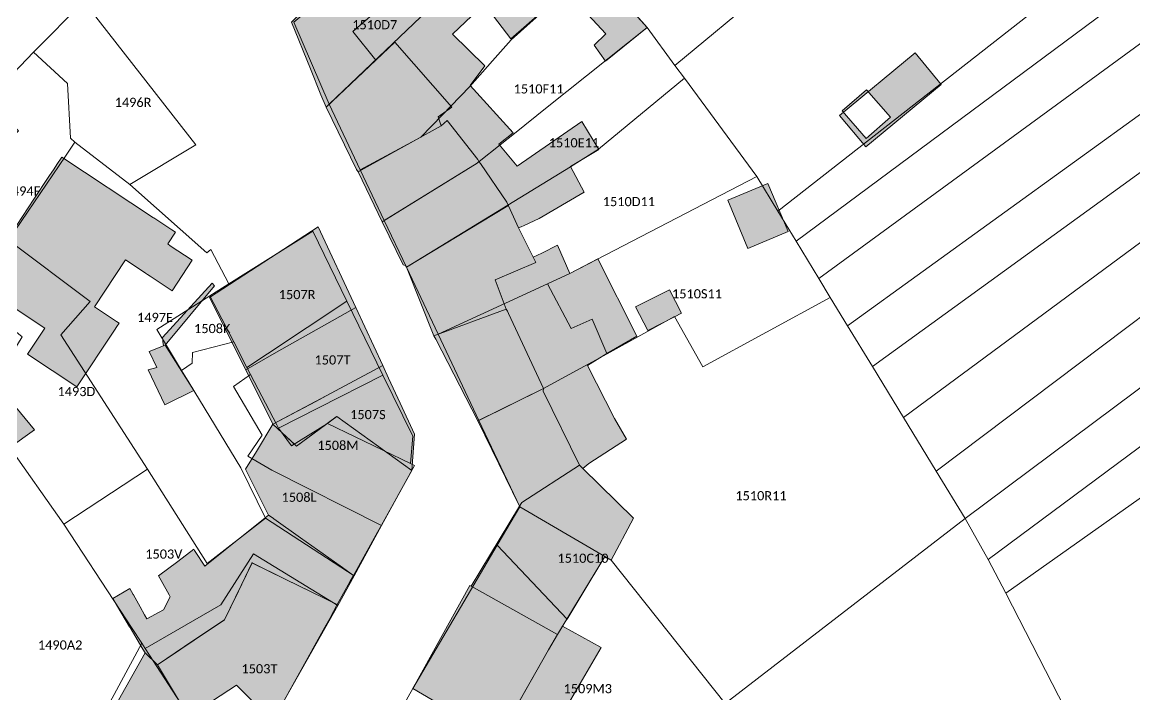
# Model space of a CAD drawing. Header units: metres. Extents: x 113120 to 240396, y 120329 to 242116.
# Drawn here: x 119911.7 to 120008.8, y 121847.2 to 121905.8 of the extents above; entities that cross this region are included whole.
import ezdxf

# ---------------------------------------------------------------- set-up
doc = ezdxf.new("R2010")
doc.units = ezdxf.units.M
doc.header["$LTSCALE"] = 3
for name, color, linetype, lineweight in [('Bpn_CaPa', 78, 'Continuous', 0), ('Bpn_ReBu', 4, 'Continuous', 0), ('Bpt_CaNu', 7, 'Continuous', 0), ('Hachure bâtiment', 11, 'Continuous', 0)]:
    doc.layers.add(name, color=color, linetype=linetype, lineweight=lineweight)
doc.styles.add('Legend', font='')
doc.styles.get('Legend').set_extended_font_data('Calibri')

msp = doc.modelspace()

# ---------------------------------------------------------------- hatches: boundary and pattern name
at = {"layer": 'Hachure bâtiment'}
h = msp.add_hatch(color=256, dxfattribs=at)
h.dxf.hatch_style = 1
h.paths.add_polyline_path([(119952.27, 121912.868), (119950.703, 121912.068), (119948.755, 121915.748), (119948.92, 121915.901), (119941.853, 121923.818), (119944.645, 121925.971)], flags=16)
h.paths.add_polyline_path([(119943.677, 121914.42), (119945.353, 121912.601), (119945.356, 121912.604), (119946.037, 121913.234), (119946.344, 121912.829), (119946.949, 121912.033), (119947.594, 121911.183), (119948.453, 121910.051), (119948.166, 121909.909), (119947.937, 121909.796), (119947.17, 121909.418), (119946.488, 121910.212), (119945.753, 121911.068), (119944.309, 121909.903), (119945.07, 121908.968), (119943.978, 121908.009), (119943.125, 121908.948), (119943.055, 121909.024), (119942.339, 121909.811), (119940.798, 121911.504), (119942.008, 121912.73), (119943.248, 121913.985)], flags=16)
h.paths.add_polyline_path([(119968.32, 121929.318), (119965.753, 121927.101), (119967.753, 121924.768), (119964.62, 121922.218), (119963.62, 121923.601), (119962.12, 121922.501), (119959.453, 121925.718), (119958.82, 121925.251), (119955.653, 121922.418), (119957.62, 121919.968), (119954.453, 121917.551), (119959.303, 121908.951), (119961.42, 121910.818), (119966.253, 121905.368), (119962.629, 121902.452), (119961.62, 121903.851), (119962.653, 121904.818), (119959.17, 121908.601), (119954.346, 121904.377), (119952.47, 121906.868), (119952.053, 121907.551), (119951.52, 121906.918), (119949.27, 121904.801), (119952.095, 121902.026), (119950.803, 121900.318), (119954.57, 121896.201), (119953.32, 121895.201), (119954.92, 121893.268), (119960.553, 121897.168), (119962.036, 121894.735), (119959.553, 121893.251), (119960.753, 121891.001), (119956.82, 121888.701), (119955.526, 121888.118), (119955.252, 121887.995), (119955.028, 121887.895), (119954.168, 121889.834), (119953.996, 121890.133), (119951.706, 121893.504), (119951.579, 121893.69), (119951.467, 121893.854), (119948.801, 121897.258), (119948.278, 121896.798), (119948.219, 121896.974), (119948.01, 121897.599), (119949.198, 121898.44), (119944.24, 121904.11), (119942.569, 121902.531), (119940.57, 121905.018), (119945.07, 121908.968), (119944.309, 121909.903), (119945.753, 121911.068), (119947.17, 121909.418), (119948.453, 121910.051), (119946.037, 121913.234), (119948.755, 121915.748), (119950.703, 121912.068), (119952.27, 121912.868), (119944.22, 121926.701), (119947.52, 121928.735), (119951.92, 121923.251), (119958.951, 121929.254), (119964.282, 121933.805)])
h = msp.add_hatch(color=256, dxfattribs=at)
h.dxf.hatch_style = 1
h.paths.add_polyline_path([(119943.677, 121914.42), (119945.353, 121912.601), (119945.356, 121912.604), (119946.037, 121913.234), (119946.344, 121912.829), (119946.949, 121912.033), (119947.594, 121911.183), (119948.453, 121910.051), (119948.166, 121909.909), (119947.937, 121909.796), (119947.17, 121909.418), (119946.488, 121910.212), (119945.753, 121911.068), (119944.309, 121909.903), (119945.07, 121908.968), (119943.978, 121908.009), (119943.125, 121908.948), (119943.055, 121909.024), (119942.339, 121909.811), (119940.798, 121911.504), (119942.008, 121912.73), (119943.248, 121913.985)], flags=16)
h.paths.add_polyline_path([(119936.872, 121901.772), (119935.215, 121905.848), (119937.799, 121908.466), (119940.798, 121911.504), (119943.978, 121908.009), (119940.57, 121905.018), (119942.569, 121902.531), (119938.35, 121898.545), (119938.23, 121898.432), (119937.792, 121899.509)])
h = msp.add_hatch(color=256, dxfattribs=at)
h.dxf.hatch_style = 1
h.paths.add_polyline_path([(119949.198, 121898.44), (119948.01, 121897.599), (119948.219, 121896.974), (119948.278, 121896.798), (119941.022, 121892.784), (119940.89, 121892.997), (119938.23, 121898.432), (119942.569, 121902.531), (119944.24, 121904.11)])
h = msp.add_hatch(color=256, dxfattribs=at)
h.dxf.hatch_style = 1
h.paths.add_polyline_path([(119987.503, 121897.551), (119985.37, 121895.701), (119983.27, 121898.101), (119985.403, 121899.951)], flags=16)
h.paths.add_polyline_path([(119983.055, 121897.703), (119989.64, 121903.157), (119991.913, 121900.412), (119985.328, 121894.959)])
h = msp.add_hatch(color=256, dxfattribs=at)
h.dxf.hatch_style = 1
h.paths.add_polyline_path([(119951.467, 121893.854), (119951.579, 121893.69), (119951.408, 121893.541), (119943.125, 121888.429), (119941.022, 121892.784), (119948.278, 121896.798), (119948.801, 121897.258)], flags=17)
h = msp.add_hatch(color=256, dxfattribs=at)
h.dxf.hatch_style = 1
h.paths.add_polyline_path([(119913.686, 121879.157), (119907.852, 121883.017), (119910.735, 121887.373), (119910.743, 121887.386), (119912.736, 121890.397), (119914.051, 121892.386), (119914.495, 121893.056), (119914.732, 121893.415), (119915.171, 121894.078), (119915.175, 121894.076), (119923.173, 121888.783), (119923.207, 121888.761), (119924.766, 121887.729), (119925.087, 121887.517), (119924.411, 121886.495), (119924.639, 121886.344), (119926.556, 121885.075), (119924.797, 121882.417), (119922.88, 121883.685), (119922.651, 121883.837), (119922.482, 121883.948), (119921.217, 121884.786), (119920.738, 121885.102), (119918.024, 121881.001), (119919.937, 121879.735), (119920.166, 121879.584), (119919.971, 121879.289), (119919.764, 121878.976), (119916.489, 121874.027), (119912.179, 121876.879)])
h = msp.add_hatch(color=256, dxfattribs=at)
h.dxf.hatch_style = 1
h.paths.add_polyline_path([(119951.706, 121893.504), (119953.996, 121890.133), (119954.168, 121889.834), (119953.941, 121889.743), (119945.25, 121884.468), (119945.174, 121884.611), (119944.961, 121884.669), (119943.125, 121888.429), (119951.408, 121893.541), (119951.579, 121893.69)])
h = msp.add_hatch(color=256, dxfattribs=at)
h.dxf.hatch_style = 1
h.paths.add_polyline_path([(119975.057, 121886.1), (119973.294, 121890.31), (119976.801, 121891.778), (119978.564, 121887.569)])
h = msp.add_hatch(color=256, dxfattribs=at)
h.dxf.hatch_style = 1
h.paths.add_polyline_path([(119955.028, 121887.895), (119956.311, 121885.338), (119956.536, 121884.867), (119952.992, 121883.35), (119953.956, 121880.792), (119947.631, 121878.482), (119945.305, 121884.328), (119945.25, 121884.468), (119953.941, 121889.743), (119954.168, 121889.834)])
h = msp.add_hatch(color=256, dxfattribs=at)
h.dxf.hatch_style = 1
h.paths.add_polyline_path([(119931.224, 121875.52), (119931.218, 121875.517), (119928.076, 121881.807), (119937.557, 121887.977), (119940.833, 121880.935), (119933.895, 121877.05)])
h = msp.add_hatch(color=256, dxfattribs=at)
h.dxf.hatch_style = 1
h.paths.add_polyline_path([(119959.503, 121883.918), (119957.57, 121883.018), (119959.62, 121879.118), (119961.47, 121879.918), (119962.743, 121876.942), (119961.064, 121875.899), (119963.413, 121871.266), (119964.442, 121869.47), (119961.164, 121867.35), (119960.646, 121866.903), (119960.36, 121867.204), (119957.184, 121873.653), (119957.214, 121873.885), (119954.167, 121880.427), (119954.074, 121880.628), (119953.956, 121880.792), (119952.992, 121883.35), (119956.536, 121884.867), (119956.311, 121885.338), (119957.053, 121885.701), (119958.42, 121886.401)])
h = msp.add_hatch(color=256, dxfattribs=at)
h.dxf.hatch_style = 1
h.paths.add_polyline_path([(119962.743, 121876.942), (119961.47, 121879.918), (119959.62, 121879.118), (119957.57, 121883.018), (119959.503, 121883.918), (119961.943, 121885.198), (119965.364, 121878.447)])
h = msp.add_hatch(color=256, dxfattribs=at)
h.dxf.hatch_style = 1
h.paths.add_polyline_path([(119928.489, 121882.825), (119924.203, 121877.668), (119924.059, 121877.611), (119924.003, 121877.984), (119923.953, 121878.318), (119928.303, 121883.068)])
h = msp.add_hatch(color=256, dxfattribs=at)
h.dxf.hatch_style = 1
h.paths.add_polyline_path([(119969.253, 121880.451), (119968.655, 121880.147), (119966.303, 121878.951), (119965.253, 121881.001), (119968.22, 121882.501)])
h = msp.add_hatch(color=256, dxfattribs=at)
h.dxf.hatch_style = 1
h.paths.add_polyline_path([(119940.833, 121880.935), (119943.178, 121875.896), (119938.251, 121873.238), (119933.6, 121870.761), (119933.596, 121870.759), (119931.218, 121875.517), (119933.895, 121877.05)])
h = msp.add_hatch(color=256, dxfattribs=at)
h.dxf.hatch_style = 1
h.paths.add_polyline_path([(119954.074, 121880.628), (119954.167, 121880.427), (119957.214, 121873.885), (119951.489, 121871.055), (119947.802, 121878.182), (119947.631, 121878.482), (119953.956, 121880.792)])
h = msp.add_hatch(color=256, dxfattribs=at)
h.dxf.hatch_style = 1
h.paths.add_polyline_path([(119926.703, 121873.718), (119924.17, 121872.468), (119922.72, 121875.501), (119923.47, 121875.718), (119922.803, 121877.11), (119924.059, 121877.611), (119924.203, 121877.668)])
h = msp.add_hatch(color=256, dxfattribs=at)
h.dxf.hatch_style = 1
h.paths.add_polyline_path([(119943.694, 121874.787), (119944.705, 121872.614), (119945.966, 121869.904), (119945.712, 121866.72), (119939.165, 121871.448), (119939.11, 121871.407), (119935.647, 121868.854), (119933.596, 121870.759), (119937.351, 121872.758), (119938.251, 121873.238), (119943.178, 121875.896)])
h = msp.add_hatch(color=256, dxfattribs=at)
h.dxf.hatch_style = 1
h.paths.add_polyline_path([(119912.803, 121870.268), (119910.626, 121868.729), (119910.42, 121869.018), (119907.52, 121867.218), (119904.861, 121869.759), (119907.086, 121872.001), (119909.353, 121874.401)])
h = msp.add_hatch(color=256, dxfattribs=at)
h.dxf.hatch_style = 1
h.paths.add_polyline_path([(119957.184, 121873.653), (119960.36, 121867.204), (119955.334, 121863.924), (119955.121, 121863.602), (119951.489, 121871.055), (119957.214, 121873.885)])
h = msp.add_hatch(color=256, dxfattribs=at)
h.dxf.hatch_style = 1
h.paths.add_polyline_path([(119932.151, 121868.39), (119933.594, 121870.755), (119933.596, 121870.759), (119935.54, 121868.953), (119935.647, 121868.854), (119939.161, 121871.445), (119939.165, 121871.448), (119945.712, 121866.72), (119943.07, 121861.961), (119942.735, 121861.358), (119940.632, 121857.571), (119939.459, 121858.404), (119937.973, 121859.459), (119936.002, 121860.859), (119933.688, 121862.503), (119933.654, 121862.527), (119933.364, 121862.733), (119933.217, 121862.837), (119931.212, 121866.852)])
h = msp.add_hatch(color=256, dxfattribs=at)
h.dxf.hatch_style = 1
h.paths.add_polyline_path([(119960.646, 121866.903), (119965.07, 121862.568), (119963.12, 121858.901), (119962.52, 121859.151), (119958.42, 121852.418), (119950.912, 121856.622), (119955.121, 121863.602), (119955.334, 121863.924), (119960.36, 121867.204)])
h = msp.add_hatch(color=256, dxfattribs=at)
h.dxf.hatch_style = 1
h.paths.add_polyline_path([(119925.286, 121858.797), (119926.695, 121859.849), (119926.763, 121859.745), (119926.812, 121859.669), (119927.651, 121858.37), (119929.435, 121859.801), (119933.217, 121862.837), (119933.364, 121862.733), (119933.654, 121862.527), (119933.688, 121862.503), (119936.002, 121860.859), (119937.973, 121859.459), (119939.459, 121858.404), (119940.632, 121857.571), (119940.323, 121857.015), (119939.217, 121855.023), (119934.717, 121857.221), (119934.668, 121857.245), (119931.801, 121858.646), (119931.78, 121858.656), (119931.766, 121858.627), (119930.587, 121856.191), (119929.933, 121854.841), (119929.384, 121853.705), (119926.909, 121852.048), (119926.737, 121851.932), (119924.477, 121850.419), (119923.513, 121849.773), (119922.44, 121850.81), (119922.248, 121851.133), (119921.127, 121853.023), (119921.083, 121853.098), (119920.709, 121853.728), (119920.03, 121854.874), (119919.623, 121855.56), (119921.12, 121856.416), (119921.408, 121855.902), (119921.422, 121855.877), (119922.002, 121854.84), (119922.39, 121854.147), (119922.589, 121853.793), (119924.045, 121854.56), (119924.637, 121855.69), (119924.536, 121855.87), (119923.832, 121857.13), (119923.603, 121857.541), (119923.614, 121857.549)])
h = msp.add_hatch(color=256, dxfattribs=at)
h.dxf.hatch_style = 1
h.paths.add_polyline_path([(119930.417, 121848.009), (119926.233, 121845.265), (119926.019, 121845.62), (119925.714, 121846.125), (119924.245, 121848.56), (119923.513, 121849.773), (119926.618, 121851.853), (119929.384, 121853.705), (119931.78, 121858.656), (119934.668, 121857.245), (119939.217, 121855.022), (119938.552, 121853.825), (119938.132, 121853.068), (119933.558, 121844.831)])
h = msp.add_hatch(color=256, dxfattribs=at)
h.dxf.hatch_style = 1
h.paths.add_polyline_path([(119950.912, 121856.622), (119958.42, 121852.418), (119957.661, 121851.086), (119953.253, 121843.351), (119945.803, 121847.718), (119950.77, 121856.701)])
h = msp.add_hatch(color=256, dxfattribs=at)
h.dxf.hatch_style = 1
h.paths.add_polyline_path([(119954.566, 121845.654), (119957.661, 121851.086), (119958.42, 121852.418), (119958.857, 121853.135), (119962.253, 121851.274), (119957.762, 121843.605)])
h = msp.add_hatch(color=256, dxfattribs=at)
h.dxf.hatch_style = 1
h.paths.add_polyline_path([(119922.44, 121850.81), (119923.513, 121849.773), (119926.233, 121845.265), (119923.992, 121842.647), (119922.179, 121839.357), (119919.065, 121844.815)])

# ---------------------------------------------------------------- linework, layer by layer
at = {"layer": 'Bpn_CaPa'}
for points in [[(119976.603, 121908.667), (119982.453, 121913.533), (119985.965, 121910.052), (119997.62, 121922.433), (120010.112, 121934.945), (120020.228, 121945.361), (120025.813, 121940.087), (120018.152, 121932.156), (120016.247, 121930.537), (120015.451, 121929.86), (120014.462, 121929.09), (120002.177, 121918.31), (120004.757, 121915.603), (120007.269, 121912.526), (119977.658, 121889.36), (119975.826, 121892.371), (119969.506, 121900.949), (119968.677, 121902.076), (119976.603, 121908.667)], [(119976.603, 121908.667), (119968.677, 121902.076), (119966.253, 121905.367), (119961.483, 121910.686), (119957.62, 121919.967), (119954.453, 121917.55), (119951.128, 121922.479), (119951.92, 121923.25), (119947.57, 121928.718), (119946.995, 121929.337), (119953.903, 121935.29), (119954.53, 121934.525), (119958.906, 121929.186), (119960.768, 121926.916), (119964.615, 121922.199), (119965.403, 121921.3), (119976.603, 121908.667)], [(120031.72, 121932.599), (120034.618, 121928.925), (120026.286, 121922.311), (120021.47, 121918.033), (120018.853, 121916.15), (120010.827, 121910.185), (119979.261, 121886.724), (119977.658, 121889.36), (120007.269, 121912.526), (120008.341, 121913.361), (120018.82, 121921.517), (120020.831, 121923.339), (120031.72, 121932.599)], [(120034.618, 121928.925), (120037.539, 121925.222), (120026.811, 121916.901), (120025.559, 121915.963), (120023.816, 121914.653), (120023.014, 121914.06), (120019.687, 121911.6), (119981.237, 121883.474), (119979.261, 121886.724), (120010.827, 121910.185), (120018.853, 121916.15), (120021.47, 121918.033), (120026.286, 121922.311), (120034.618, 121928.925)], [(120037.539, 121925.222), (120040.771, 121921.08), (120032.67, 121914.844), (120029.97, 121912.757), (119983.745, 121879.351), (119982.237, 121881.831), (119981.237, 121883.474), (120019.687, 121911.6), (120023.014, 121914.06), (120023.816, 121914.653), (120025.559, 121915.963), (120026.811, 121916.901), (120037.539, 121925.222)], [(119985.912, 121875.788), (119983.745, 121879.351), (120029.97, 121912.757), (120032.67, 121914.844), (120040.771, 121921.08), (120043.403, 121917.706), (120031.996, 121909.222), (119985.912, 121875.788)], [(119988.616, 121871.343), (119985.912, 121875.788), (120031.996, 121909.222), (120043.403, 121917.706), (120046.275, 121914.026), (120038.449, 121908.144), (120034.66, 121905.345), (120029.384, 121901.446), (119988.616, 121871.343)], [(120049.289, 121909.168), (120040.176, 121902.658), (120041.6, 121900.664), (120036.921, 121897.322), (120036.006, 121898.545), (120034.038, 121897.074), (120028.822, 121893.137), (120027.934, 121894.123), (120026.753, 121893.258), (119991.466, 121866.656), (119988.616, 121871.343), (120029.384, 121901.446), (120034.66, 121905.345), (120038.449, 121908.144), (120046.275, 121914.026), (120049.289, 121909.168)], [(119947.118, 121906.904), (119938.504, 121898.69), (119935.424, 121905.851), (119942.505, 121911.737), (119947.118, 121906.904)], [(119943.31, 121888.542), (119941.215, 121892.966), (119946.501, 121895.804), (119948.399, 121897.773), (119949.117, 121898.526), (119950.769, 121900.231), (119952.767, 121902.468), (119954.403, 121904.3), (119961.483, 121910.686), (119966.253, 121905.367), (119957.54, 121898.426), (119954.672, 121896.14), (119953.426, 121895.148), (119951.585, 121893.681), (119951.408, 121893.54), (119943.31, 121888.542)], [(120049.289, 121909.168), (120051.571, 121905.491), (120044.7, 121900.372), (120035.132, 121893.226), (119994.008, 121862.544), (119991.466, 121866.656), (120026.753, 121893.258), (120027.934, 121894.123), (120028.822, 121893.137), (120034.038, 121897.074), (120036.006, 121898.545), (120036.921, 121897.322), (120041.6, 121900.664), (120040.176, 121902.658), (120049.289, 121909.168)], [(119921.096, 121891.671), (119916.306, 121895.381), (119915.921, 121895.716), (119915.666, 121900.505), (119912.706, 121903.225), (119917.085, 121907.649), (119926.869, 121895.15), (119921.096, 121891.671)], [(119945.242, 121884.462), (119943.31, 121888.542), (119951.408, 121893.54), (119951.585, 121893.681), (119953.426, 121895.148), (119954.672, 121896.14), (119957.54, 121898.426), (119966.253, 121905.367), (119968.677, 121902.076), (119969.506, 121900.949), (119962.02, 121894.767), (119959.571, 121893.228), (119945.242, 121884.462)], [(119994.008, 121862.544), (120035.132, 121893.226), (120044.7, 121900.372), (120051.571, 121905.491), (120054.061, 121902.24), (120043.75, 121894.4), (120042.056, 121893.142), (119996.02, 121858.959), (119994.008, 121862.544)], [(119905.092, 121885.576), (119908.071, 121888.725), (119906.019, 121890.732), (119911.396, 121896.37), (119908.594, 121898.938), (119912.706, 121903.225), (119915.666, 121900.505), (119915.921, 121895.716), (119916.306, 121895.381), (119915.485, 121894.14), (119910.526, 121886.824), (119907.586, 121882.467), (119907.255, 121881.983), (119906.19, 121882.845), (119904.076, 121884.555), (119905.092, 121885.576)], [(119997.562, 121856.02), (119996.02, 121858.959), (120042.056, 121893.142), (120043.75, 121894.4), (120054.061, 121902.24), (120056.434, 121899.098), (120046.113, 121891.195), (120036.062, 121883.789), (120033.734, 121882.066), (120020.136, 121872.001), (119997.562, 121856.02)], [(119948.009, 121878.619), (119945.242, 121884.462), (119959.571, 121893.228), (119962.02, 121894.767), (119969.506, 121900.949), (119975.826, 121892.371), (119959.503, 121883.917), (119957.57, 121883.017), (119948.009, 121878.619)], [(119922.652, 121866.852), (119915.088, 121878.574), (119917.64, 121881.472), (119910.526, 121886.824), (119915.485, 121894.14), (119916.306, 121895.381), (119921.096, 121891.671), (119927.818, 121885.729), (119928.186, 121886.022), (119929.761, 121883.025), (119928.081, 121881.969), (119923.462, 121879.015), (119924.387, 121877.484), (119925.629, 121875.443), (119926.277, 121874.377), (119930.798, 121866.965), (119932.954, 121862.556), (119927.85, 121858.612), (119922.652, 121866.852)], [(119948.009, 121878.619), (119957.57, 121883.017), (119959.503, 121883.917), (119975.826, 121892.371), (119977.658, 121889.36), (119979.261, 121886.724), (119981.237, 121883.474), (119982.237, 121881.831), (119971.103, 121875.767), (119968.653, 121880.15), (119962.753, 121876.917), (119957.164, 121873.846), (119951.569, 121871.102), (119948.009, 121878.619)], [(119940.056, 121881.501), (119933.127, 121876.903), (119931.324, 121875.72), (119930.177, 121877.948), (119928.081, 121881.969), (119929.761, 121883.025), (119937.068, 121887.619), (119940.056, 121881.501)], [(119922.652, 121866.852), (119915.345, 121862.034), (119910.42, 121869.017), (119907.077, 121871.99), (119906.945, 121872.108), (119907.79, 121872.969), (119909.292, 121874.457), (119911.712, 121878.38), (119907.255, 121881.983), (119907.586, 121882.467), (119910.526, 121886.824), (119917.64, 121881.472), (119915.088, 121878.574), (119922.652, 121866.852)], [(119930.177, 121877.948), (119926.574, 121877.033), (119926.562, 121876.097), (119925.629, 121875.443), (119924.387, 121877.484), (119923.462, 121879.015), (119928.081, 121881.969), (119930.177, 121877.948)], [(119962.572, 121859.219), (119955.137, 121863.564), (119951.569, 121871.102), (119957.164, 121873.846), (119962.753, 121876.917), (119968.653, 121880.15), (119971.103, 121875.767), (119982.237, 121881.831), (119983.745, 121879.351), (119985.912, 121875.788), (119988.616, 121871.343), (119991.466, 121866.656), (119994.008, 121862.544), (119973.051, 121846.405), (119963.12, 121858.9), (119962.572, 121859.219)], [(119940.056, 121881.501), (119943.191, 121875.057), (119937.566, 121872.206), (119934.07, 121870.433), (119933.929, 121870.705), (119931.642, 121875.105), (119931.324, 121875.72), (119933.127, 121876.903), (119940.056, 121881.501)], [(119943.075, 121861.916), (119940.675, 121857.538), (119932.954, 121862.556), (119930.798, 121866.965), (119926.277, 121874.377), (119925.629, 121875.443), (119926.562, 121876.097), (119926.574, 121877.033), (119930.177, 121877.948), (119931.324, 121875.72), (119931.642, 121875.105), (119930.162, 121874.068), (119932.653, 121869.8), (119931.406, 121867.969), (119933.513, 121866.749), (119943.075, 121861.916)], [(119943.075, 121861.916), (119933.513, 121866.749), (119931.406, 121867.969), (119932.653, 121869.8), (119930.162, 121874.068), (119931.642, 121875.105), (119933.929, 121870.705), (119934.07, 121870.433), (119935.228, 121868.879), (119938.348, 121870.816), (119945.61, 121867.342), (119945.957, 121867.175), (119943.075, 121861.916)], [(119934.07, 121870.433), (119937.566, 121872.206), (119943.191, 121875.057), (119945.812, 121869.718), (119945.61, 121867.342), (119938.348, 121870.816), (119935.228, 121868.879), (119934.07, 121870.433)], [(119997.562, 121856.02), (120020.136, 121872.001), (120023.386, 121867.767), (120028.22, 121861.117), (120031.41, 121856.393), (120005.157, 121838.338), (120003.322, 121844.788), (119997.562, 121856.02)], [(119925.789, 121831.378), (119923.985, 121828.275), (119917.833, 121833.433), (119913.17, 121837), (119911.841, 121836.387), (119908.32, 121843.4), (119901.253, 121858.283), (119900.386, 121860.183), (119904.794, 121864.529), (119907.52, 121867.217), (119910.42, 121869.017), (119915.345, 121862.034), (119920.274, 121854.531), (119921.306, 121852.951), (119922.144, 121851.667), (119918.747, 121845.338), (119922.41, 121839.496), (119922.202, 121839.167), (119921.02, 121837.317), (119922.003, 121835.067), (119925.789, 121831.378)], [(119922.652, 121866.852), (119927.85, 121858.612), (119932.954, 121862.556), (119940.675, 121857.538), (119939.257, 121854.951), (119931.897, 121859.451), (119929.04, 121854.997), (119922.445, 121851.198), (119922.144, 121851.667), (119921.306, 121852.951), (119920.274, 121854.531), (119915.345, 121862.034), (119922.652, 121866.852)], [(119962.572, 121859.219), (119960.493, 121855.785), (119959.278, 121853.768), (119953.159, 121860.203), (119955.137, 121863.564), (119962.572, 121859.219)], [(119996.02, 121858.959), (119997.562, 121856.02), (120003.322, 121844.788), (119985.192, 121829.805), (119973.051, 121846.405), (119994.008, 121862.544), (119996.02, 121858.959)], [(119939.257, 121854.951), (119933.474, 121844.704), (119930.735, 121840.018), (119927.126, 121843.832), (119926.187, 121845.402), (119922.445, 121851.198), (119929.04, 121854.997), (119931.897, 121859.451), (119939.257, 121854.951)], [(119973.051, 121846.405), (119971.195, 121844.972), (119957.42, 121834.367), (119953.453, 121838.25), (119950.654, 121840.307), (119943.893, 121844.262), (119945.803, 121847.717), (119953.159, 121860.203), (119959.278, 121853.768), (119960.493, 121855.785), (119962.572, 121859.219), (119963.12, 121858.9), (119973.051, 121846.405)], [(119922.41, 121839.496), (119918.747, 121845.338), (119922.144, 121851.667), (119922.445, 121851.198), (119926.187, 121845.402), (119923.926, 121841.863), (119922.41, 121839.496)]]:
    msp.add_lwpolyline(points, close=True, dxfattribs=at)
msp.add_lwpolyline([(119961.483, 121910.686), (119954.403, 121904.3), (119952.767, 121902.468), (119950.769, 121900.231), (119949.117, 121898.526), (119948.399, 121897.773), (119946.501, 121895.804), (119941.215, 121892.966), (119938.504, 121898.69), (119947.118, 121906.904)], dxfattribs=at)
at = {"layer": 'Bpn_ReBu'}
for points in [[(119936.872, 121901.772), (119935.215, 121905.848), (119937.799, 121908.466), (119940.798, 121911.504), (119943.978, 121908.009), (119940.57, 121905.018), (119942.569, 121902.531), (119938.35, 121898.545), (119938.23, 121898.432), (119937.792, 121899.509), (119936.872, 121901.772)], [(119949.198, 121898.44), (119948.01, 121897.599), (119948.219, 121896.974), (119948.278, 121896.798), (119941.022, 121892.784), (119940.89, 121892.997), (119938.23, 121898.432), (119942.569, 121902.531), (119944.24, 121904.11), (119949.198, 121898.44)], [(119983.055, 121897.703), (119989.64, 121903.157), (119991.913, 121900.412), (119985.328, 121894.959), (119983.055, 121897.703)], [(119987.503, 121897.551), (119985.37, 121895.701), (119983.27, 121898.101), (119985.403, 121899.951), (119987.503, 121897.551)], [(119951.467, 121893.854), (119951.579, 121893.69), (119951.408, 121893.541), (119943.125, 121888.429), (119941.022, 121892.784), (119948.278, 121896.798), (119948.801, 121897.258), (119951.467, 121893.854)], [(119951.706, 121893.504), (119953.996, 121890.133), (119954.168, 121889.834), (119953.941, 121889.743), (119945.25, 121884.468), (119945.174, 121884.611), (119944.961, 121884.669), (119943.125, 121888.429), (119951.408, 121893.541), (119951.579, 121893.69), (119951.706, 121893.504)], [(119975.057, 121886.1), (119973.294, 121890.31), (119976.801, 121891.778), (119978.564, 121887.569), (119975.057, 121886.1)], [(119955.028, 121887.895), (119956.311, 121885.338), (119956.536, 121884.867), (119952.992, 121883.35), (119953.956, 121880.792), (119947.631, 121878.482), (119945.305, 121884.328), (119945.25, 121884.468), (119953.941, 121889.743), (119954.168, 121889.834), (119955.028, 121887.895)], [(119931.224, 121875.52), (119931.218, 121875.517), (119928.076, 121881.807), (119937.557, 121887.977), (119940.833, 121880.935), (119933.895, 121877.05), (119931.224, 121875.52)], [(119959.503, 121883.918), (119957.57, 121883.018), (119959.62, 121879.118), (119961.47, 121879.918), (119962.743, 121876.942), (119961.064, 121875.899), (119963.413, 121871.266), (119964.442, 121869.47), (119961.164, 121867.35), (119960.646, 121866.903), (119960.36, 121867.204), (119957.184, 121873.653), (119957.214, 121873.885), (119954.167, 121880.427), (119954.074, 121880.628), (119953.956, 121880.792), (119952.992, 121883.35), (119956.536, 121884.867), (119956.311, 121885.338), (119957.053, 121885.701), (119958.42, 121886.401), (119959.503, 121883.918)], [(119962.743, 121876.942), (119961.47, 121879.918), (119959.62, 121879.118), (119957.57, 121883.018), (119959.503, 121883.918), (119961.943, 121885.198), (119965.364, 121878.447), (119962.743, 121876.942)], [(119928.489, 121882.825), (119924.203, 121877.668), (119924.059, 121877.611), (119924.003, 121877.984), (119923.953, 121878.318), (119928.303, 121883.068), (119928.489, 121882.825)], [(119969.253, 121880.451), (119968.655, 121880.147), (119966.303, 121878.951), (119965.253, 121881.001), (119968.22, 121882.501), (119969.253, 121880.451)], [(119940.833, 121880.935), (119943.178, 121875.896), (119938.251, 121873.238), (119933.6, 121870.761), (119933.596, 121870.759), (119931.218, 121875.517), (119933.895, 121877.05), (119940.833, 121880.935)], [(119954.074, 121880.628), (119954.167, 121880.427), (119957.214, 121873.885), (119951.489, 121871.055), (119947.802, 121878.182), (119947.631, 121878.482), (119953.956, 121880.792), (119954.074, 121880.628)], [(119926.703, 121873.718), (119924.17, 121872.468), (119922.72, 121875.501), (119923.47, 121875.718), (119922.803, 121877.11), (119924.059, 121877.611), (119924.203, 121877.668), (119926.703, 121873.718)], [(119943.694, 121874.787), (119944.705, 121872.614), (119945.966, 121869.904), (119945.712, 121866.72), (119939.165, 121871.448), (119939.11, 121871.407), (119935.647, 121868.854), (119933.596, 121870.759), (119937.351, 121872.758), (119938.251, 121873.238), (119943.178, 121875.896), (119943.694, 121874.787)], [(119912.803, 121870.268), (119910.626, 121868.729), (119910.42, 121869.018), (119907.52, 121867.218), (119904.861, 121869.759), (119907.086, 121872.001), (119909.353, 121874.401), (119912.803, 121870.268)], [(119957.184, 121873.653), (119960.36, 121867.204), (119955.334, 121863.924), (119955.121, 121863.602), (119951.489, 121871.055), (119957.214, 121873.885), (119957.184, 121873.653)], [(119932.151, 121868.39), (119933.594, 121870.755), (119933.596, 121870.759), (119935.54, 121868.953), (119935.647, 121868.854), (119939.161, 121871.445), (119939.165, 121871.448), (119945.712, 121866.72), (119943.07, 121861.961), (119942.735, 121861.358), (119940.632, 121857.571), (119939.459, 121858.404), (119937.973, 121859.459), (119936.002, 121860.859), (119933.688, 121862.503), (119933.654, 121862.527), (119933.364, 121862.733), (119933.217, 121862.837), (119931.212, 121866.852), (119932.151, 121868.39)], [(119960.646, 121866.903), (119965.07, 121862.568), (119963.12, 121858.901), (119962.52, 121859.151), (119958.42, 121852.418), (119950.912, 121856.622), (119955.121, 121863.602), (119955.334, 121863.924), (119960.36, 121867.204), (119960.646, 121866.903)], [(119925.286, 121858.797), (119926.695, 121859.849), (119926.763, 121859.745), (119926.812, 121859.669), (119927.651, 121858.37), (119929.435, 121859.801), (119933.217, 121862.837), (119933.364, 121862.733), (119933.654, 121862.527), (119933.688, 121862.503), (119936.002, 121860.859), (119937.973, 121859.459), (119939.459, 121858.404), (119940.632, 121857.571), (119940.323, 121857.015), (119939.217, 121855.023), (119934.717, 121857.221), (119934.668, 121857.245), (119931.801, 121858.646), (119931.78, 121858.656), (119931.766, 121858.627), (119930.587, 121856.191), (119929.933, 121854.841), (119929.384, 121853.705), (119926.909, 121852.048), (119926.737, 121851.932), (119924.477, 121850.419), (119923.513, 121849.773), (119922.44, 121850.81), (119922.248, 121851.133), (119921.127, 121853.023), (119921.083, 121853.098), (119920.709, 121853.728), (119920.03, 121854.874), (119919.623, 121855.56), (119921.12, 121856.416), (119921.408, 121855.902), (119921.422, 121855.877), (119922.002, 121854.84), (119922.39, 121854.147), (119922.589, 121853.793), (119924.045, 121854.56), (119924.637, 121855.69), (119924.536, 121855.87), (119923.832, 121857.13), (119923.603, 121857.541), (119923.614, 121857.549), (119925.286, 121858.797)], [(119930.417, 121848.009), (119926.233, 121845.265), (119926.019, 121845.62), (119925.714, 121846.125), (119924.245, 121848.56), (119923.513, 121849.773), (119926.618, 121851.853), (119929.384, 121853.705), (119931.78, 121858.656), (119934.668, 121857.245), (119939.217, 121855.022), (119938.552, 121853.825), (119938.132, 121853.068), (119933.558, 121844.831), (119930.417, 121848.009)], [(119950.912, 121856.622), (119958.42, 121852.418), (119957.661, 121851.086), (119953.253, 121843.351), (119945.803, 121847.718), (119950.77, 121856.701), (119950.912, 121856.622)], [(119954.566, 121845.654), (119957.661, 121851.086), (119958.42, 121852.418), (119958.857, 121853.135), (119962.253, 121851.274), (119957.762, 121843.605), (119954.566, 121845.654)], [(119922.44, 121850.81), (119923.513, 121849.773), (119926.233, 121845.265), (119923.992, 121842.647), (119922.179, 121839.357), (119919.065, 121844.815), (119922.44, 121850.81)]]:
    msp.add_lwpolyline(points, close=True, dxfattribs=at)
for points in [[(119961.42, 121910.818), (119966.253, 121905.368), (119962.629, 121902.452), (119961.62, 121903.851), (119962.653, 121904.818), (119959.17, 121908.601), (119954.346, 121904.377), (119952.47, 121906.868)], [(119951.52, 121906.918), (119949.27, 121904.801), (119952.095, 121902.026), (119950.803, 121900.318), (119954.57, 121896.201), (119953.32, 121895.201), (119954.92, 121893.268), (119960.553, 121897.168), (119962.036, 121894.735), (119959.553, 121893.251), (119960.753, 121891.001), (119956.82, 121888.701), (119955.526, 121888.118), (119955.252, 121887.995), (119955.028, 121887.895), (119954.168, 121889.834), (119953.996, 121890.133), (119951.706, 121893.504), (119951.579, 121893.69), (119951.467, 121893.854), (119948.801, 121897.258), (119948.278, 121896.798), (119948.219, 121896.974), (119948.01, 121897.599), (119949.198, 121898.44), (119944.24, 121904.11), (119942.569, 121902.531), (119940.57, 121905.018), (119945.07, 121908.968)], [(119910.743, 121887.386), (119912.736, 121890.397), (119914.051, 121892.386), (119914.495, 121893.056), (119914.732, 121893.415), (119915.171, 121894.078), (119915.175, 121894.076), (119923.173, 121888.783), (119923.207, 121888.761), (119924.766, 121887.729), (119925.087, 121887.517), (119924.411, 121886.495), (119924.639, 121886.344), (119926.556, 121885.075), (119924.797, 121882.417), (119922.88, 121883.685), (119922.651, 121883.837), (119922.482, 121883.948), (119921.217, 121884.786), (119920.738, 121885.102), (119918.024, 121881.001), (119919.937, 121879.735), (119920.166, 121879.584), (119919.971, 121879.289), (119919.764, 121878.976), (119916.489, 121874.027), (119912.179, 121876.879), (119913.686, 121879.157), (119913.686, 121879.157), (119907.852, 121883.017)]]:
    msp.add_lwpolyline(points, dxfattribs=at)

# ---------------------------------------------------------------- texts
at = {"layer": 'Bpt_CaNu', "char_height": 0.8, "attachment_point": 7, "style": 'Legend'}
for s, insert in [('1510D7', (119940.521, 121905.214)), ('1510F11', (119954.601, 121899.614)), ('1496R', (119919.787, 121898.44)), ('1510E11', (119957.666, 121894.914)), ('1494F', (119910.191, 121890.716)), ('1510D11', (119962.385, 121889.783)), ('1507R', (119934.105, 121881.67)), ('1510S11', (119968.424, 121881.736)), ('1497E', (119921.741, 121879.683)), ('1508K', (119926.716, 121878.706)), ('1507T', (119937.225, 121875.967)), ('1493D', (119914.799, 121873.209)), ('1507S', (119940.335, 121871.2)), ('1508M', (119937.472, 121868.511)), ('1508L', (119934.351, 121863.986)), ('1510R11', (119973.955, 121864.118)), ('1503V', (119922.456, 121859.025)), ('1510C10', (119958.429, 121858.666)), ('1490A2', (119913.088, 121851.096)), ('1503T', (119930.85, 121849.018)), ('1509M3', (119958.959, 121847.285))]:
    msp.add_mtext(s, dxfattribs=dict(at, insert=insert))

doc.saveas('drawing.dxf')
